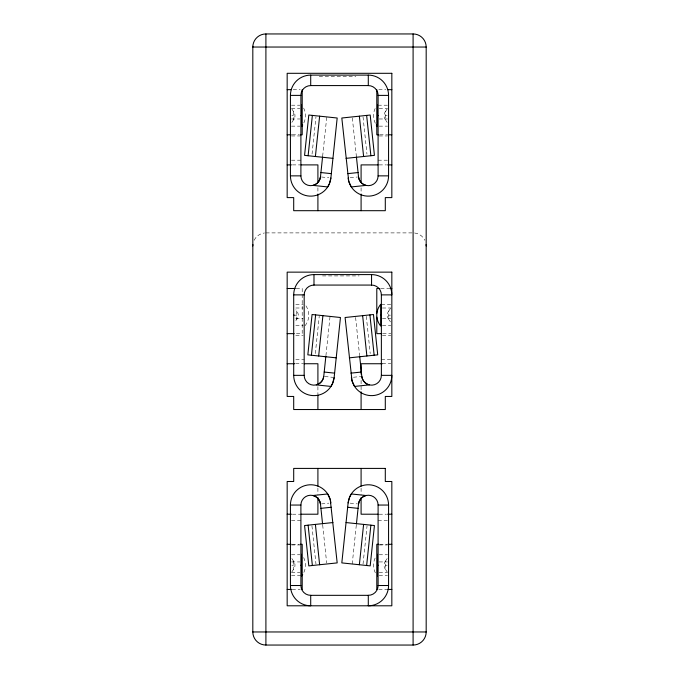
<?xml version="1.0" encoding="UTF-8"?>
<svg xmlns="http://www.w3.org/2000/svg" width="679" height="679" viewBox="0 0 679 679"><rect width="100%" height="100%" fill="white"/><g stroke="black" fill="none" stroke-linecap="round" stroke-linejoin="round"><path stroke-width="0.51" stroke-dasharray="3.4 2.55" d="M312.051 154.065L315.964 116.822M322.644 156.221L326.777 116.915M315.319 353.555L319.24 316.312M325.92 355.711L330.045 316.406M352.223 563.994L356.314 525.062M363.036 564.079L367.059 525.809M291.826 122.407L293.489 119.886A6.544 6.544 0 0 0 293.489 111.483L291.826 108.963M387.174 108.963L385.511 111.483L385.511 119.886L387.174 122.407M390.45 308.453L388.787 310.974L388.787 319.376L390.45 321.897M291.826 571.947L293.489 569.418A6.544 6.544 0 0 0 293.489 561.024L291.826 558.494M387.174 558.494L385.511 561.024L385.511 569.418L387.174 571.947M295.849 320.59L296.757 319.376A6.544 6.544 0 0 0 296.757 310.974L295.849 309.768M350.194 177.762L357.485 176.998M353.47 377.252L360.753 376.489M321.515 503.911L328.806 503.147M319.223 76.421L355.855 76.421M293.184 89.662L300.203 89.662M378.797 89.662L385.816 89.662M291.478 105.203L299.855 105.203M378.101 105.203L387.522 105.203M291.478 108.513L299.855 108.513M379.145 108.513L387.522 108.513M291.826 115.685L293.489 115.685M385.511 115.685L387.174 115.685M291.478 118.978L299.855 118.978M379.145 118.978L387.522 118.978M291.478 126.141L299.855 126.141M379.145 126.141L387.522 126.141M292.182 134.798L299.201 134.798M379.799 134.798L386.818 134.798M291.478 135.953L299.855 135.953M379.145 135.953L387.522 135.953M291.478 160.193L300.899 160.193M378.101 160.193L387.522 160.193M292.462 164.895L299.889 164.895M379.111 164.895L386.538 164.895M265.905 232.897L412.043 232.897M322.491 275.912L359.123 275.912M296.188 288.499L302.206 288.499L302.206 333.644L295.187 333.644M380.8 288.499L388.829 288.499M295.798 304.693L303.123 304.693M381.369 304.693L390.79 304.693M295.798 308.003L303.123 308.003M382.413 308.003L390.79 308.003M295.093 315.175L296.757 315.175M388.787 315.175L390.45 315.175M295.798 318.468L303.123 318.468M382.413 318.468L390.79 318.468M295.798 325.631L303.123 325.631M382.413 325.631L390.79 325.631M382.812 333.644L390.832 333.644M295.798 335.443L303.123 335.443M382.413 335.443L390.79 335.443M295.798 359.683L304.175 359.683M381.369 359.683L390.79 359.683M295.645 363.74L303.063 363.74M382.294 363.74L390.773 363.74M292.462 514.207L299.889 514.207M379.111 514.207L386.538 514.207M291.478 520.708L300.899 520.708M378.101 520.708L387.522 520.708M292.182 544.303L299.201 544.303M379.799 544.303L386.818 544.303M291.478 544.957L299.855 544.957M379.145 544.957L387.522 544.957M291.478 554.768L299.855 554.768M379.145 554.768L387.522 554.768M291.478 561.932L299.855 561.932M379.145 561.932L387.522 561.932M291.826 565.225L293.489 565.225M385.511 565.225L387.174 565.225M291.478 572.397L299.855 572.397M379.145 572.397L387.522 572.397M291.478 575.707L300.899 575.707M379.145 575.707L387.522 575.707M292.182 589.44L300.203 589.44M378.797 589.44L386.818 589.44M321.515 176.998L328.806 177.762M324.783 376.489L333.117 377.363M350.194 503.147L357.485 503.911M363.036 116.822L366.949 154.065M352.333 117.951L356.356 156.221M366.304 316.312L370.216 353.555M355.601 317.441L359.624 355.711M322.686 525.062L326.667 562.959M311.941 525.809L315.964 564.079M361.092 187.794L361.092 192.997M361.092 380.393L361.092 390.798M361.092 488.184L361.092 494.431M317.908 187.794L317.908 192.997M317.908 386.631L317.908 393.922M317.908 488.184L317.908 494.431M296.757 310.974L296.757 319.376M293.489 111.483L293.489 119.886M293.489 561.024L293.489 569.418M305.957 305.839A17.009 17.009 0 0 1 304.786 326.098M388.787 319.376A6.544 6.544 0 0 1 388.787 310.974M303.674 108.063A17.009 17.009 0 0 1 303.674 123.306M375.326 123.306A17.009 17.009 0 0 1 375.326 108.063M385.511 119.886A6.544 6.544 0 0 1 385.511 111.483M375.326 572.847A17.009 17.009 0 0 1 375.326 557.595M385.511 569.418A6.544 6.544 0 0 1 385.511 561.024M303.674 557.595A17.009 17.009 0 0 1 303.674 572.847M254.116 240.298A13.088 13.088 0 0 1 264.437 232.973M414.563 232.973A13.088 13.088 0 0 1 424.884 240.298"/><path stroke-width="1.02" d="M308.122 155.737L312.365 115.405M315.396 156.501L319.631 116.168M332.948 158.351L304.565 155.364L308.801 115.031L337.183 118.01L330.885 177.983L329.357 183.848L327.702 186.937L313.027 185.392C316.957 184.45 320.064 180.911 320.471 176.888L322.576 156.891M311.398 355.227L315.633 314.895M318.663 355.991L322.907 315.659M336.215 357.841L307.833 354.854L312.077 314.521L340.459 317.5L334.153 377.473L332.625 383.338L330.97 386.427L316.295 384.891C320.233 383.941 323.331 380.401 323.747 376.378L325.844 356.382M356.424 524.01L358.529 504.022C358.936 499.999 362.043 496.451 365.973 495.509L351.298 493.964L349.643 497.062L348.115 502.927L341.817 562.899L370.199 565.879L374.435 525.538L346.052 522.558M359.369 564.741L363.604 524.4M366.635 565.505L370.878 525.164M346.052 158.351L374.435 155.364L370.199 115.031L341.817 118.01L348.734 181.251L351.298 186.937L365.973 185.392C362.026 184.467 358.962 180.911 358.529 176.888L356.424 156.891M347.665 173.646L358.071 172.551M349.32 357.841L377.711 354.854L373.467 314.521L345.085 317.5L352.002 380.741L354.574 386.427L369.249 384.891C365.302 383.958 362.23 380.401 361.797 376.378L359.7 356.382M350.933 373.136L361.338 372.05M320.929 508.35L331.335 507.255M332.948 522.558L304.565 525.538L308.801 565.879L337.183 562.899L330.266 499.659L327.702 493.964L313.027 495.509C316.974 496.442 320.038 499.999 320.471 504.022L322.576 524.01M426.183 47.038L252.817 47.038A13.088 13.088 0 0 1 265.905 33.95L413.095 33.95A13.088 13.088 0 0 1 426.183 47.038L426.183 631.962A13.088 13.088 0 0 1 413.095 645.05L265.905 645.05A13.088 13.088 0 0 1 252.817 631.962L252.817 46.299M330.885 177.983A20.277 20.277 0 0 1 309.649 196.112A20.277 20.277 0 0 1 290.434 175.861L290.434 95.391A20.277 20.277 0 0 1 310.71 75.106L368.29 75.106A20.277 20.277 0 0 1 388.566 95.391L388.566 175.861A20.277 20.277 0 0 1 369.351 196.112A20.277 20.277 0 0 1 348.115 177.983M320.471 176.888A9.812 9.812 0 0 1 310.201 185.656A9.812 9.812 0 0 1 300.899 175.861L300.899 95.391A9.812 9.812 0 0 1 310.71 85.579L368.29 85.579A9.812 9.812 0 0 1 378.101 95.391L378.101 175.861A9.812 9.812 0 0 1 368.799 185.656A9.812 9.812 0 0 1 358.529 176.888M287.166 89.662L291.172 89.662M387.828 89.662L391.834 89.662M290.434 95.391L300.899 95.391M378.101 95.391L388.566 95.391M300.899 115.685L301.51 115.685M377.49 115.685L378.101 115.685M287.166 134.798L291.172 134.798M300.203 134.798L302.206 134.798L302.206 89.662M378.797 134.798L376.794 134.798L376.794 89.662M387.828 134.798L391.834 134.798M287.166 164.895L291.401 164.895M300.95 164.895L317.908 164.895L317.908 182.592M378.05 164.895L361.092 164.895L361.092 182.592M387.599 164.895L391.834 164.895M290.434 175.861L300.899 175.861M378.101 175.861L388.566 175.861M334.153 377.473A20.277 20.277 0 0 1 312.926 395.602A20.277 20.277 0 0 1 293.701 375.351L293.701 294.881A20.277 20.277 0 0 1 313.987 274.596L371.557 274.596A20.277 20.277 0 0 1 391.834 294.881L381.369 294.881A9.812 9.812 0 0 0 371.557 285.07L371.557 274.596M323.747 376.378A9.812 9.812 0 0 1 313.469 385.146A9.812 9.812 0 0 1 304.175 375.351L304.175 294.881A9.812 9.812 0 0 1 313.987 285.07L371.557 285.07M287.166 288.499L295.187 288.499M379.799 288.499L376.794 288.499L376.794 333.644L381.802 333.644M389.831 288.499L391.834 288.499M293.701 294.881L304.175 294.881M293.701 315.175L294.491 315.175M380.758 315.175L381.369 315.175M287.166 333.644L294.185 333.644M287.166 363.74L294.584 363.74M304.124 363.74L317.908 363.74L317.908 384.552M382.294 363.74L361.092 363.74L361.092 374.146M293.701 375.351L304.175 375.351M361.797 376.378A9.812 9.812 0 0 0 372.067 385.146A9.812 9.812 0 0 0 381.369 375.351L391.834 375.351A20.277 20.277 0 0 1 372.618 395.602A20.277 20.277 0 0 1 351.391 377.473M300.899 505.049L300.899 585.519A9.812 9.812 0 0 0 310.71 595.33L310.71 605.795A20.277 20.277 0 0 1 290.434 585.519L290.434 505.049L300.899 505.049A9.812 9.812 0 0 1 310.201 495.246A9.812 9.812 0 0 1 320.471 504.022M378.101 505.049L388.566 505.049L388.566 585.519A20.277 20.277 0 0 1 368.29 605.795L368.29 595.33A9.812 9.812 0 0 0 378.101 585.519L378.101 505.049A9.812 9.812 0 0 0 368.799 495.246A9.812 9.812 0 0 0 358.529 504.022M287.166 514.207L291.401 514.207M300.95 514.207L317.908 514.207L317.908 497.554M378.05 514.207L361.092 514.207L361.092 497.554M387.599 514.207L391.834 514.207M287.166 544.303L291.172 544.303M300.203 544.303L302.206 544.303L302.206 589.44M378.797 544.303L376.794 544.303L376.794 589.44M387.828 544.303L391.834 544.303M300.899 565.225L301.51 565.225M377.49 565.225L378.101 565.225M290.434 585.519L300.899 585.519M378.101 585.519L388.566 585.519M287.166 589.44L291.172 589.44M387.828 589.44L391.834 589.44M310.71 595.33L368.29 595.33M252.817 631.962L426.183 631.962M320.929 172.551L331.335 173.646M323.747 356.526L324.477 356.602M324.197 372.05L334.611 373.136M347.665 507.255L358.071 508.35M366.635 115.405L370.878 155.737M359.369 116.168L363.604 156.501M369.911 314.895L374.146 355.227M362.637 315.659L366.872 355.991M315.396 524.4L319.631 564.741M308.122 525.164L312.365 565.505M413.095 33.95L413.095 645.05M381.369 294.881L381.369 375.351M377.49 104.761L377.49 126.608A17.009 17.009 0 0 1 376.31 125.021M377.49 554.302L377.49 576.14M368.29 75.106L368.29 85.579M361.092 194.041L361.092 210.694M361.092 391.842L361.092 409.53M361.092 468.408L361.092 486.105M317.908 194.041L317.908 210.694M317.908 394.957L317.908 409.53M317.908 468.408L317.908 486.105M313.987 274.596L313.987 285.07M310.71 75.106L310.71 85.579M301.51 104.761L301.51 126.608A17.009 17.009 0 0 0 302.69 125.021M301.51 554.302L301.51 576.14A17.009 17.009 0 0 0 302.69 574.553M265.905 33.95L265.905 645.05M376.904 317.144A17.009 17.009 0 0 0 380.758 326.098L380.758 304.251A17.009 17.009 0 0 0 376.904 313.206M290.434 505.049A20.277 20.277 0 0 1 309.649 484.798A20.277 20.277 0 0 1 330.885 502.927M348.115 502.927A20.277 20.277 0 0 1 369.351 484.798A20.277 20.277 0 0 1 388.566 505.049M252.817 245.976A13.088 13.088 0 0 1 252.902 244.516M426.098 244.516A13.088 13.088 0 0 1 426.183 245.976M391.834 73.307L287.166 73.307L287.166 197.606L293.701 197.606L293.701 210.694L385.299 210.694L385.299 197.606L391.834 197.606L391.834 73.307M391.834 272.143L287.166 272.143L287.166 396.451L293.701 396.451L293.701 409.53L385.299 409.53L385.299 396.451L391.834 396.451L391.834 272.143M385.299 468.408L293.701 468.408L293.701 481.496L287.166 481.496L287.166 605.795L391.834 605.795L391.834 481.496L385.299 481.496L385.299 468.408"/></g></svg>
